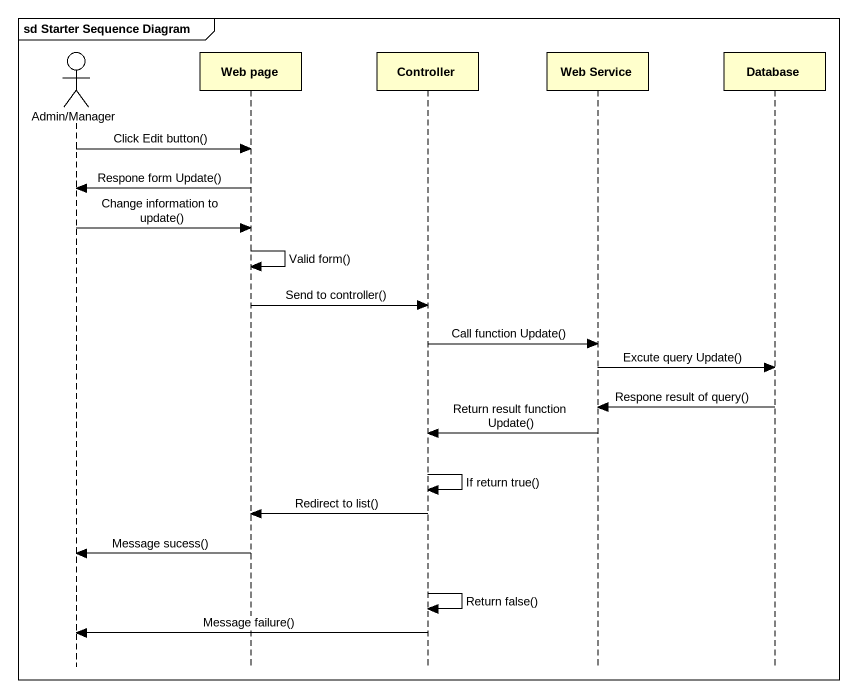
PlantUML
@startuml
mainframe sd Starter Sequence Diagram
hide footbox
actor "Admin/Manager" as Admin_Manager
participant "Web page" as Web_page
participant Controller
participant "Web Service" as Web_Service
participant "Database" as Database_

Admin_Manager -> Web_page : Click Edit button()
Web_page -> Admin_Manager : Respone form Update()
Admin_Manager -> Web_page : Change information to update()
Web_page -> Web_page : Valid form()
Web_page -> Controller : Send to controller()
Controller -> Web_Service : Call function Update()
Web_Service -> Database_ : Excute query Update()
Database_ -> Web_Service : Respone result of query()
Web_Service -> Controller : Return result function Update()
Controller -> Controller : If return true()
Controller -> Web_page : Redirect to list()
Web_page -> Admin_Manager : Message sucess()
Controller -> Controller : Return false()
Controller -> Admin_Manager : Message failure()
@enduml
